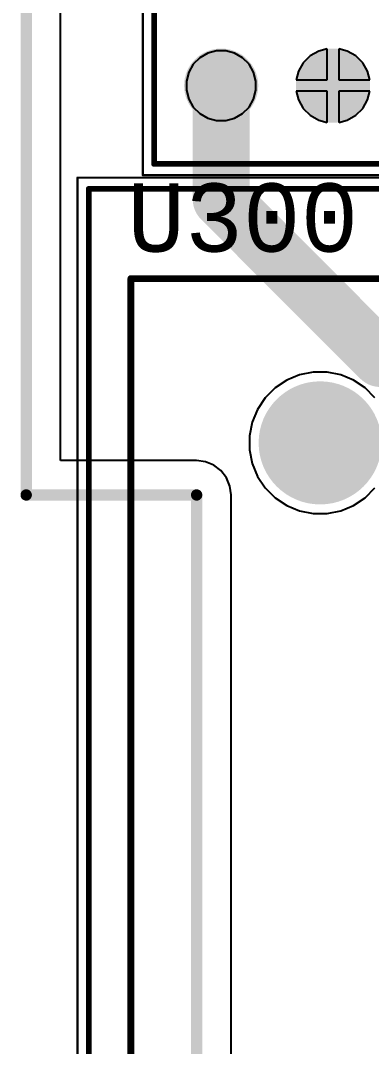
# Model space of a CAD drawing. Header units: inches. Extents: x -0.01 to 8.25, y -0.01 to 4.91.
# Drawn here: x -0.005 to 0.304, y 0.863 to 1.765 of the extents above; entities that cross this region are included whole.
import ezdxf

# ---------------------------------------------------------------- set-up
doc = ezdxf.new("R2010")
doc.units = ezdxf.units.IN
doc.header["$MEASUREMENT"] = 0
for name, color, linetype in [('Board', 6, 'Continuous'), ('Bottom Layer', 5, 'Continuous'), ('Bottom Solder', 6, 'Continuous'), ('Multi-Layer', 9, 'Continuous'), ('Pad Holes', 156, 'Continuous'), ('Top Assembly', 56, 'Continuous'), ('Top Courtyard', 56, 'Continuous'), ('Top Layer', 1, 'Continuous'), ('Top Overlay', 2, 'Continuous'), ('Top Solder', 216, 'Continuous')]:
    doc.layers.add(name, color=color, linetype=linetype)
doc.styles.add('Consolas', font='', dxfattribs={"height": 0.2})
doc.styles.get('Consolas').set_extended_font_data('Consolas')

# ---------------------------------------------------------------- blocks, each defined once
blk = doc.blocks.new('CAPRB250W50L550T350H600_33')
at = {"layer": 'Bottom Layer'}
h = blk.add_hatch(color=5, dxfattribs=at)
edge = h.paths.add_edge_path()
edge.add_arc((-0.04921, 0), 0.02264, 0, 360)
h = blk.add_hatch(color=5, dxfattribs=at)
edge = h.paths.add_edge_path()
edge.add_arc((0.04921, 0), 0.02264, 0, 360)
at = {"layer": 'Bottom Solder'}
h = blk.add_hatch(color=6, dxfattribs=at)
edge = h.paths.add_edge_path()
edge.add_arc((-0.04921, 0), 0.03264, 0, 360)
h = blk.add_hatch(color=6, dxfattribs=at)
edge = h.paths.add_edge_path()
edge.add_arc((0.04921, 0), 0.03264, 0, 360)
at = {"layer": 'Multi-Layer'}
h = blk.add_hatch(color=9, dxfattribs=at)
edge = h.paths.add_edge_path()
edge.add_arc((-0.04921, 0), 0.02264, 0, 360)
h = blk.add_hatch(color=9, dxfattribs=at)
edge = h.paths.add_edge_path()
edge.add_arc((0.04921, 0), 0.02264, 0, 360)
at = {"layer": 'Pad Holes'}
h = blk.add_hatch(color=7, dxfattribs=at)
edge = h.paths.add_edge_path()
edge.add_arc((-0.04921, 0), 0.01575, 0, 360)
h = blk.add_hatch(color=7, dxfattribs=at)
edge = h.paths.add_edge_path()
edge.add_arc((0.04921, 0), 0.01575, 0, 360)
at = {"layer": 'Top Layer'}
h = blk.add_hatch(color=1, dxfattribs=at)
edge = h.paths.add_edge_path()
edge.add_arc((-0.04921, 0), 0.02264, 0, 360)
h = blk.add_hatch(color=1, dxfattribs=at)
edge = h.paths.add_edge_path()
edge.add_arc((0.04921, 0), 0.02264, 0, 360)
at = {"layer": 'Top Solder'}
h = blk.add_hatch(color=216, dxfattribs=at)
edge = h.paths.add_edge_path()
edge.add_arc((-0.04921, 0), 0.03264, 0, 360)
h = blk.add_hatch(color=216, dxfattribs=at)
edge = h.paths.add_edge_path()
edge.add_arc((0.04921, 0), 0.03264, 0, 360)
at = {"layer": 'Top Assembly'}
for points in [[(0.10827, 0.0689, 0.005, 0.005, 0), (-0.10827, 0.0689, 0.005, 0.005, 0)], [(-0.10827, 0.0689, 0.005, 0.005, 0), (-0.10827, -0.0689, 0.005, 0.005, 0)], [(0.10827, 0.0689, 0.005, 0.005, 0), (0.10827, -0.0689, 0.005, 0.005, 0)], [(0.10827, -0.0689, 0.005, 0.005, 0), (-0.10827, -0.0689, 0.005, 0.005, 0)]]:
    blk.add_lwpolyline(points, format="xyseb", dxfattribs=at)
for points in [[(-0.10952, 0.0689, 0.0025, 0.0025, 1), (-0.10702, 0.0689, 0.0025, 0.0025, 1)], [(-0.10952, 0.0689, 0.0025, 0.0025, 1), (-0.10702, 0.0689, 0.0025, 0.0025, 1)], [(0.10702, 0.0689, 0.0025, 0.0025, 1), (0.10952, 0.0689, 0.0025, 0.0025, 1)], [(0.10702, 0.0689, 0.0025, 0.0025, 1), (0.10952, 0.0689, 0.0025, 0.0025, 1)], [(-0.10952, -0.0689, 0.0025, 0.0025, 1), (-0.10702, -0.0689, 0.0025, 0.0025, 1)], [(-0.10952, -0.0689, 0.0025, 0.0025, 1), (-0.10702, -0.0689, 0.0025, 0.0025, 1)], [(0.10702, -0.0689, 0.0025, 0.0025, 1), (0.10952, -0.0689, 0.0025, 0.0025, 1)], [(0.10702, -0.0689, 0.0025, 0.0025, 1), (0.10952, -0.0689, 0.0025, 0.0025, 1)]]:
    blk.add_lwpolyline(points, format="xyseb", close=True, dxfattribs=at)
at = {"layer": 'Top Courtyard'}
for points in [[(0.11811, 0.07874, 0.00197, 0.00197, 0), (-0.11811, 0.07874, 0.00197, 0.00197, 0)], [(-0.11811, 0.07874, 0.00197, 0.00197, 0), (-0.11811, -0.07874, 0.00197, 0.00197, 0)], [(0.11811, 0.07874, 0.00197, 0.00197, 0), (0.11811, -0.07874, 0.00197, 0.00197, 0)], [(0.11811, -0.07874, 0.00197, 0.00197, 0), (-0.11811, -0.07874, 0.00197, 0.00197, 0)]]:
    blk.add_lwpolyline(points, format="xyseb", dxfattribs=at)
for points in [[(-0.1186, 0.07874, 0.000984, 0.000984, 1), (-0.11762, 0.07874, 0.000984, 0.000984, 1)], [(-0.1186, 0.07874, 0.000984, 0.000984, 1), (-0.11762, 0.07874, 0.000984, 0.000984, 1)], [(0.11762, 0.07874, 0.000984, 0.000984, 1), (0.1186, 0.07874, 0.000984, 0.000984, 1)], [(0.11762, 0.07874, 0.000984, 0.000984, 1), (0.1186, 0.07874, 0.000984, 0.000984, 1)], [(-0.1186, -0.07874, 0.000984, 0.000984, 1), (-0.11762, -0.07874, 0.000984, 0.000984, 1)], [(-0.1186, -0.07874, 0.000984, 0.000984, 1), (-0.11762, -0.07874, 0.000984, 0.000984, 1)], [(0.11762, -0.07874, 0.000984, 0.000984, 1), (0.1186, -0.07874, 0.000984, 0.000984, 1)], [(0.11762, -0.07874, 0.000984, 0.000984, 1), (0.1186, -0.07874, 0.000984, 0.000984, 1)]]:
    blk.add_lwpolyline(points, format="xyseb", close=True, dxfattribs=at)
at = {"layer": 'Top Overlay'}
for points in [[(0.10827, 0.0689, 0.005, 0.005, 0), (-0.10827, 0.0689, 0.005, 0.005, 0)], [(-0.10827, 0.0689, 0.005, 0.005, 0), (-0.10827, -0.0689, 0.005, 0.005, 0)], [(0.10827, 0.0689, 0.005, 0.005, 0), (0.10827, -0.0689, 0.005, 0.005, 0)], [(0.10827, -0.0689, 0.005, 0.005, 0), (-0.10827, -0.0689, 0.005, 0.005, 0)]]:
    blk.add_lwpolyline(points, format="xyseb", dxfattribs=at)
for points in [[(-0.10952, 0.0689, 0.0025, 0.0025, 1), (-0.10702, 0.0689, 0.0025, 0.0025, 1)], [(-0.10952, 0.0689, 0.0025, 0.0025, 1), (-0.10702, 0.0689, 0.0025, 0.0025, 1)], [(0.10702, 0.0689, 0.0025, 0.0025, 1), (0.10952, 0.0689, 0.0025, 0.0025, 1)], [(0.10702, 0.0689, 0.0025, 0.0025, 1), (0.10952, 0.0689, 0.0025, 0.0025, 1)], [(-0.10952, -0.0689, 0.0025, 0.0025, 1), (-0.10702, -0.0689, 0.0025, 0.0025, 1)], [(-0.10952, -0.0689, 0.0025, 0.0025, 1), (-0.10702, -0.0689, 0.0025, 0.0025, 1)], [(0.10702, -0.0689, 0.0025, 0.0025, 1), (0.10952, -0.0689, 0.0025, 0.0025, 1)], [(0.10702, -0.0689, 0.0025, 0.0025, 1), (0.10952, -0.0689, 0.0025, 0.0025, 1)]]:
    blk.add_lwpolyline(points, format="xyseb", close=True, dxfattribs=at)
blk = doc.blocks.new('MODULE_ESP32_DEVKITC_32D_37')
at = {"layer": 'Top Assembly'}
for points in [[(-0.54921, 1.0689, 0.005, 0.005, 0), (0.54921, 1.0689, 0.005, 0.005, 0)], [(0.54921, 1.0689, 0.005, 0.005, 0), (0.54921, -1.07283, 0.005, 0.005, 0)]]:
    blk.add_lwpolyline(points, format="xyseb", dxfattribs=at)
blk.add_lwpolyline([(0.54796, 1.0689, 0.0025, 0.0025, 1), (0.55046, 1.0689, 0.0025, 0.0025, 1)], format="xyseb", close=True, dxfattribs=at)
blk.add_lwpolyline([(0.54796, 1.0689, 0.0025, 0.0025, 1), (0.55046, 1.0689, 0.0025, 0.0025, 1)], format="xyseb", close=True, dxfattribs=at)
at = {"layer": 'Top Courtyard'}
for points in [[(-0.55906, 1.07874, 0.00197, 0.00197, 0), (0.55906, 1.07874, 0.00197, 0.00197, 0)], [(0.55906, 1.07874, 0.00197, 0.00197, 0), (0.55906, -1.08268, 0.00197, 0.00197, 0)]]:
    blk.add_lwpolyline(points, format="xyseb", dxfattribs=at)
blk.add_lwpolyline([(0.55856, 1.07874, 0.000984, 0.000984, 1), (0.55955, 1.07874, 0.000984, 0.000984, 1)], format="xyseb", close=True, dxfattribs=at)
blk.add_lwpolyline([(0.55856, 1.07874, 0.000984, 0.000984, 1), (0.55955, 1.07874, 0.000984, 0.000984, 1)], format="xyseb", close=True, dxfattribs=at)
at = {"layer": 'Top Overlay'}
for points in [[(-0.54921, 1.0689, 0.005, 0.005, 0), (0.54921, 1.0689, 0.005, 0.005, 0)], [(0.54921, 1.0689, 0.005, 0.005, 0), (0.54921, -1.07283, 0.005, 0.005, 0)]]:
    blk.add_lwpolyline(points, format="xyseb", dxfattribs=at)
blk.add_lwpolyline([(0.54796, 1.0689, 0.0025, 0.0025, 1), (0.55046, 1.0689, 0.0025, 0.0025, 1)], format="xyseb", close=True, dxfattribs=at)
blk.add_lwpolyline([(0.54796, 1.0689, 0.0025, 0.0025, 1), (0.55046, 1.0689, 0.0025, 0.0025, 1)], format="xyseb", close=True, dxfattribs=at)
blk = doc.blocks.new('RPI_ZERO_W_38')
at = {"layer": 'Pad Holes'}
h = blk.add_hatch(color=7, dxfattribs=at)
edge = h.paths.add_edge_path()
edge.add_arc((-2.28346, 0.90551), 0.05413, 0, 360)
at = {"layer": 'Top Overlay'}
for points in [[(-2.45, 1.05, 0.006, 0.006, 0), (0.2, 1.05, 0.006, 0.006, 0)], [(-2.45, -0.2, 0.006, 0.006, 0), (-2.45, 1.05, 0.006, 0.006, 0)]]:
    blk.add_lwpolyline(points, format="xyseb", dxfattribs=at)
blk.add_lwpolyline([(-2.4515, 1.05, 0.003, 0.003, 1), (-2.4485, 1.05, 0.003, 0.003, 1)], format="xyseb", close=True, dxfattribs=at)
blk.add_lwpolyline([(-2.4515, 1.05, 0.003, 0.003, 1), (-2.4485, 1.05, 0.003, 0.003, 1)], format="xyseb", close=True, dxfattribs=at)

msp = doc.modelspace()

# ---------------------------------------------------------------- linework, layer by layer
at = {"layer": 'Board'}
for points in [[(0, 1.3478, 0.01, 0.01, 0), (0, 2.55, 0.01, 0.01, 0)], [(0, 1.3478, 0.01, 0.01, 0), (0.15, 1.3478, 0.01, 0.01, 0)], [(0.15, 0.6478, 0.01, 0.01, 0), (0.15, 1.3478, 0.01, 0.01, 0)]]:
    msp.add_lwpolyline(points, format="xyseb", dxfattribs=at)
for points in [[(-0.0025, 1.3478, 0.005, 0.005, 1), (0.0025, 1.3478, 0.005, 0.005, 1)], [(-0.0025, 1.3478, 0.005, 0.005, 1), (0.0025, 1.3478, 0.005, 0.005, 1)], [(0.1475, 1.3478, 0.005, 0.005, 1), (0.1525, 1.3478, 0.005, 0.005, 1)], [(0.1475, 1.3478, 0.005, 0.005, 1), (0.1525, 1.3478, 0.005, 0.005, 1)]]:
    msp.add_lwpolyline(points, format="xyseb", close=True, dxfattribs=at)
at = {"layer": 'Bottom Layer'}
for p, q in [((0.03026, 1.37806), (0.03026, 2.51)), ((0.15975, 1.73635), (0.15276, 1.73231)), ((0.16754, 1.73843), (0.15975, 1.73635)), ((0.17561, 1.73843), (0.16754, 1.73843)), ((0.1834, 1.73635), (0.17561, 1.73843)), ((0.19039, 1.73231), (0.1834, 1.73635)), ((0.24996, 1.73391), (0.24388, 1.72784)), ((0.2574, 1.73821), (0.24996, 1.73391)), ((0.265, 1.74025), (0.2574, 1.73821)), ((0.265, 1.7128), (0.265, 1.74025)), ((0.2826, 1.73821), (0.275, 1.74025)), ((0.275, 1.74025), (0.275, 1.7128)), ((0.29004, 1.73391), (0.2826, 1.73821)), ((0.29612, 1.72784), (0.29004, 1.73391)), ((0.14706, 1.72661), (0.14302, 1.71962)), ((0.15276, 1.73231), (0.14706, 1.72661)), ((0.19609, 1.72661), (0.19039, 1.73231)), ((0.20012, 1.71962), (0.19609, 1.72661)), ((0.24388, 1.72784), (0.23959, 1.72039)), ((0.30041, 1.72039), (0.29612, 1.72784)), ((0.14302, 1.71962), (0.14094, 1.71183)), ((0.20221, 1.71183), (0.20012, 1.71962)), ((0.23959, 1.72039), (0.23755, 1.7128)), ((0.30245, 1.7128), (0.30041, 1.72039)), ((0.14094, 1.71183), (0.14094, 1.70376)), ((0.20221, 1.70376), (0.20221, 1.71183)), ((0.23755, 1.7128), (0.265, 1.7128)), ((0.275, 1.7128), (0.30245, 1.7128)), ((0.14094, 1.70376), (0.14302, 1.69597)), ((0.20012, 1.69597), (0.20221, 1.70376)), ((0.265, 1.7028), (0.23755, 1.7028)), ((0.23755, 1.7028), (0.23959, 1.6952)), ((0.265, 1.67535), (0.265, 1.7028)), ((0.30245, 1.7028), (0.275, 1.7028)), ((0.275, 1.7028), (0.275, 1.67535)), ((0.30041, 1.6952), (0.30245, 1.7028)), ((0.14302, 1.69597), (0.14706, 1.68898)), ((0.14706, 1.68898), (0.15276, 1.68328)), ((0.19039, 1.68328), (0.19609, 1.68898)), ((0.19609, 1.68898), (0.20012, 1.69597)), ((0.23959, 1.6952), (0.24388, 1.68776)), ((0.24388, 1.68776), (0.24996, 1.68168)), ((0.29004, 1.68168), (0.29612, 1.68776)), ((0.29612, 1.68776), (0.30041, 1.6952)), ((0.15276, 1.68328), (0.15975, 1.67925)), ((0.15975, 1.67925), (0.16754, 1.67716)), ((0.17561, 1.67716), (0.1834, 1.67925)), ((0.1834, 1.67925), (0.19039, 1.68328)), ((0.24996, 1.68168), (0.2574, 1.67738)), ((0.2826, 1.67738), (0.29004, 1.68168)), ((0.16754, 1.67716), (0.17561, 1.67716)), ((0.2574, 1.67738), (0.265, 1.67535)), ((0.275, 1.67535), (0.2826, 1.67738)), ((0.24054, 1.45337), (0.22923, 1.44869)), ((0.25254, 1.45576), (0.24054, 1.45337)), ((0.26478, 1.45576), (0.25254, 1.45576)), ((0.27679, 1.45337), (0.26478, 1.45576)), ((0.28809, 1.44869), (0.27679, 1.45337)), ((0.22923, 1.44869), (0.21905, 1.44189)), ((0.29827, 1.44189), (0.28809, 1.44869)), ((0.21905, 1.44189), (0.2104, 1.43323)), ((0.30692, 1.43323), (0.29827, 1.44189)), ((0.2104, 1.43323), (0.2036, 1.42305)), ((0.2036, 1.42305), (0.19892, 1.41175)), ((0.19892, 1.41175), (0.19653, 1.39974)), ((0.19653, 1.39974), (0.19653, 1.3875)), ((0.19653, 1.3875), (0.19892, 1.3755)), ((0.15, 1.37806), (0.03026, 1.37806)), ((0.15783, 1.37702), (0.15, 1.37806)), ((0.16513, 1.374), (0.15783, 1.37702)), ((0.1714, 1.36919), (0.16513, 1.374)), ((0.19892, 1.3755), (0.2036, 1.36419)), ((0.17621, 1.36293), (0.1714, 1.36919)), ((0.17923, 1.35563), (0.17621, 1.36293)), ((0.2036, 1.36419), (0.2104, 1.35402)), ((0.18026, 1.3478), (0.17923, 1.35563)), ((0.2104, 1.35402), (0.21905, 1.34536)), ((0.29827, 1.34536), (0.30692, 1.35402)), ((0.18026, 0.6478), (0.18026, 1.3478)), ((0.21905, 1.34536), (0.22923, 1.33856)), ((0.28809, 1.33856), (0.29827, 1.34536)), ((0.22923, 1.33856), (0.24054, 1.33388)), ((0.27679, 1.33388), (0.28809, 1.33856)), ((0.24054, 1.33388), (0.25254, 1.33149)), ((0.25254, 1.33149), (0.26478, 1.33149)), ((0.26478, 1.33149), (0.27679, 1.33388))]:
    msp.add_line(p, q, dxfattribs=at)
at = {"layer": 'Top Layer'}
for points in [[(0.17157, 1.60785, 0.05, 0.05, 0), (0.17157, 1.7078, 0.05, 0.05, 0)], [(0.17157, 1.60785, 0.05, 0.05, 0), (0.31163, 1.4678, 0.05, 0.05, 0)], [(0.31163, 1.4678, 0.05, 0.05, 0), (0.436, 1.4678, 0.05, 0.05, 0)]]:
    msp.add_lwpolyline(points, format="xyseb", dxfattribs=at)
for points in [[(0.15907, 1.7078, 0.025, 0.025, 1), (0.18407, 1.7078, 0.025, 0.025, 1)], [(0.15907, 1.60785, 0.025, 0.025, 1), (0.18407, 1.60785, 0.025, 0.025, 1)], [(0.15907, 1.60785, 0.025, 0.025, 1), (0.18407, 1.60785, 0.025, 0.025, 1)], [(0.29913, 1.4678, 0.025, 0.025, 1), (0.32413, 1.4678, 0.025, 0.025, 1)], [(0.29913, 1.4678, 0.025, 0.025, 1), (0.32413, 1.4678, 0.025, 0.025, 1)]]:
    msp.add_lwpolyline(points, format="xyseb", close=True, dxfattribs=at)

# ---------------------------------------------------------------- block references
for name, p, rotation in [('CAPRB250W50L550T350H600_33', (0.22079, 1.7078), 180), ('MODULE_ESP32_DEVKITC_32D_37', (1.12395, 1.0678), 90)]:
    msp.add_blockref(name, p, dxfattribs=dict(rotation=rotation))
msp.add_blockref('RPI_ZERO_W_38', (2.54213, 0.48811))

# ---------------------------------------------------------------- texts
at = {"layer": 'Top Overlay', "style": 'Consolas'}
msp.add_text('U300', height=0.06, dxfattribs=at).set_placement((0.089, 1.5618))

doc.saveas('drawing.dxf')
